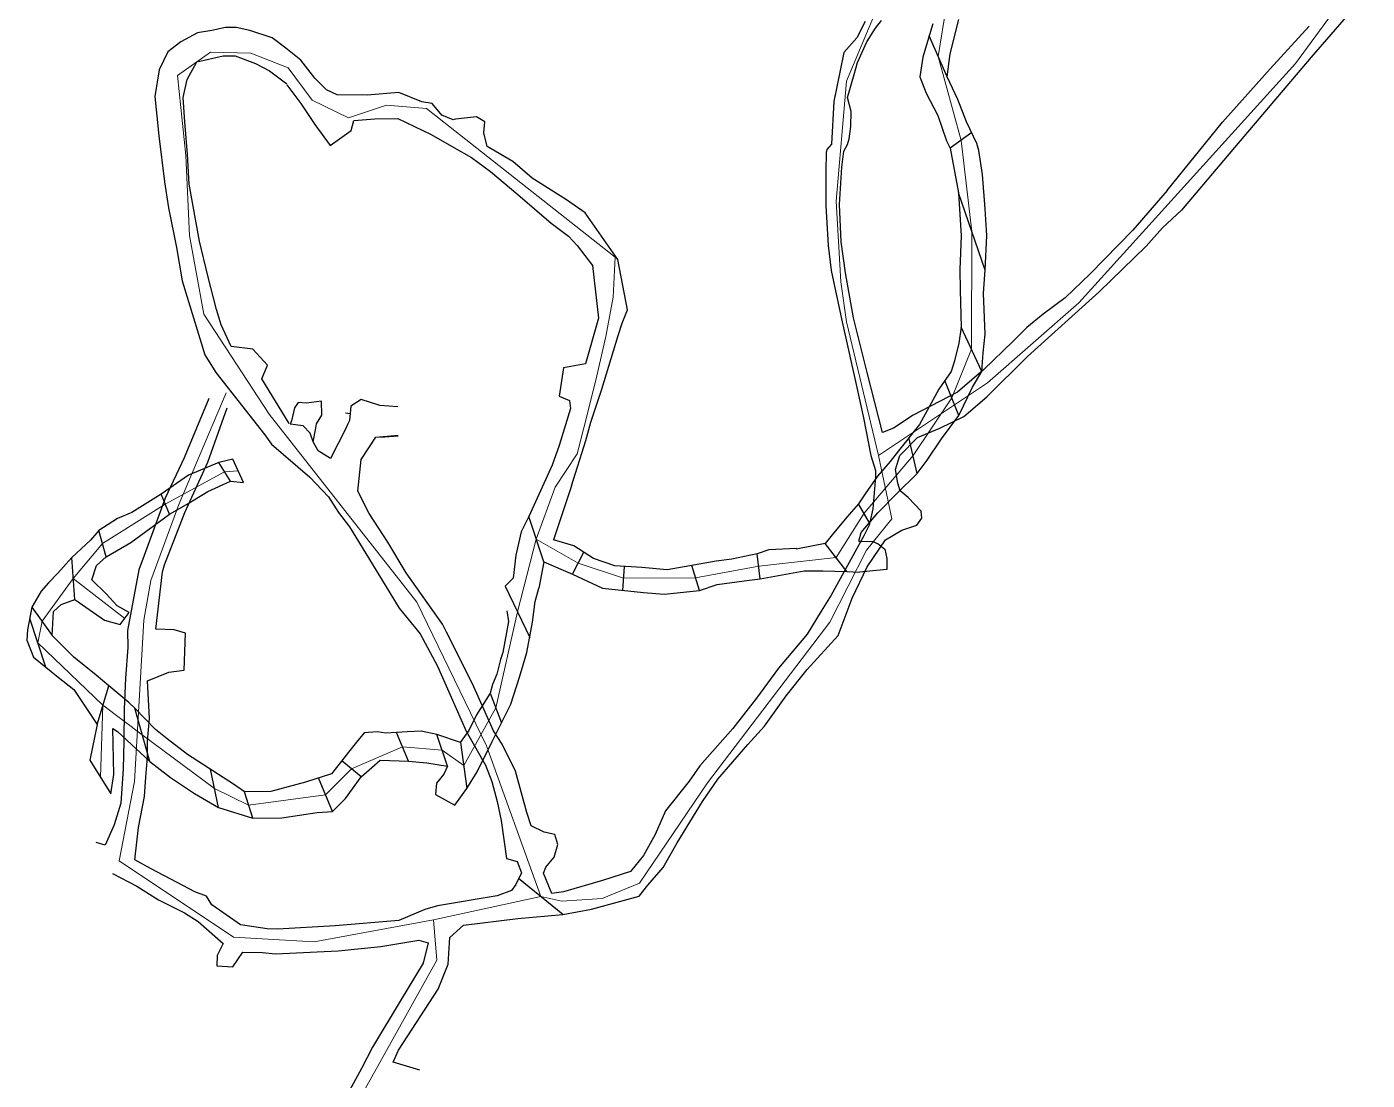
# Model space of a CAD drawing. Header units: metres. Extents: x 750374 to 750713, y 4169003 to 4169575.
# Drawn here: x 750435.7 to 750601.5, y 4169373.3 to 4169503.6 of the extents above; entities that cross this region are included whole.
import ezdxf

# ---------------------------------------------------------------- set-up
doc = ezdxf.new("R2010")
doc.units = ezdxf.units.M
doc.header["$MEASUREMENT"] = 0
for name, color, linetype, lineweight in [('GEOFENCE', 3, 'Continuous', 0), ('kartal ocak', 7, 'Continuous', 25), ('ref', 4, 'Continuous', 30)]:
    doc.layers.add(name, color=color, linetype=linetype, lineweight=lineweight)

msp = doc.modelspace()

# ---------------------------------------------------------------- linework, layer by layer
at = {"layer": 'GEOFENCE'}
for p, q in [((750601.53, 4169511.12, 823.57), (750592.66, 4169499.02, 823.8)), ((750540.97, 4169506.07, 824.76), (750537.1, 4169496.85, 825.05)), ((750592.66, 4169499.02, 823.8), (750565.84, 4169469.4, 825.61)), ((750537.1, 4169496.85, 825.05), (750535.83, 4169481.98, 826.51)), ((750535.83, 4169481.98, 826.51), (750536.42, 4169472, 826.1)), ((750536.42, 4169472, 826.1), (750537.11, 4169467.06, 826.34)), ((750565.84, 4169469.4, 825.61), (750554.56, 4169459.54, 826.23)), ((750537.11, 4169467.06, 826.34), (750541.06, 4169450.53, 826.9)), ((750454.5, 4169444.46, 831.44), (750460.35, 4169458.27, 831.75)), ((750554.56, 4169459.54, 826.23), (750541.06, 4169450.53, 826.9)), ((750541.06, 4169450.53, 826.9), (750542.72, 4169442.72, 827.28)), ((750451.04, 4169435.08, 831.07), (750454.5, 4169444.46, 831.44)), ((750542.72, 4169442.72, 827.28), (750539.6, 4169438.82, 827.63)), ((750539.6, 4169438.82, 827.63), (750535.04, 4169429.92, 827.55)), ((750450.18, 4169430.16, 831.24), (750451.04, 4169435.08, 831.07)), ((750449.02, 4169410.22, 830.18), (750450.18, 4169430.16, 831.24)), ((750535.04, 4169429.92, 827.55), (750519.9, 4169410.04, 828.08)), ((750447.14, 4169400.41, 829.73), (750449.02, 4169410.22, 830.18)), ((750519.9, 4169410.04, 828.08), (750511.49, 4169397.65, 828.94)), ((750461.27, 4169390.96, 829.82), (750447.14, 4169400.41, 829.73)), ((750486, 4169393.11, 829.43), (750471.25, 4169390.38, 829.71)), ((750486, 4169393.11, 829.43), (750486.42, 4169388.13, 829.46)), ((750471.25, 4169390.38, 829.71), (750461.27, 4169390.96, 829.82)), ((750486.42, 4169388.13, 829.46), (750466.93, 4169353.2, 829.85))]:
    msp.add_line(p, q, dxfattribs=at)
at = {"layer": 'GEOFENCE', "linetype": 'Continuous'}
for p, q in [((750548.44, 4169499.89, 787.87), (750549.48, 4169506.23, 787.41)), ((750454.35, 4169497.52, 812.01), (750458.43, 4169500.42, 811.95)), ((750458.43, 4169500.42, 811.95), (750463.42, 4169500.29, 812.22)), ((750463.42, 4169500.29, 812.22), (750468.06, 4169498.49, 811.75)), ((750551.28, 4169489.5, 788.85), (750548.44, 4169499.89, 787.87)), ((750468.06, 4169498.49, 811.75), (750471.02, 4169494.5, 811.2)), ((750455.39, 4169487.66, 813.33), (750454.35, 4169497.52, 812.01)), ((750471.02, 4169494.5, 811.2), (750475.49, 4169492.31, 810.7)), ((750475.49, 4169492.31, 810.7), (750480.22, 4169493.88, 810.38)), ((750480.22, 4169493.88, 810.38), (750485.15, 4169493.47, 809.63)), ((750485.15, 4169493.47, 809.63), (750508.49, 4169475.05, 805.62)), ((750552.63, 4169478.24, 790.45), (750551.28, 4169489.5, 788.85)), ((750455.82, 4169477.75, 814.57), (750455.39, 4169487.66, 813.33)), ((750552.59, 4169463.67, 792.71), (750552.63, 4169478.24, 790.45)), ((750457.6, 4169468.03, 816.14), (750455.82, 4169477.75, 814.57)), ((750508.49, 4169475.05, 805.62), (750508.25, 4169470.1, 804.95)), ((750508.25, 4169470.1, 804.95), (750507.32, 4169465.24, 804.25)), ((750465.68, 4169455.67, 818.75), (750457.6, 4169468.03, 816.14)), ((750507.32, 4169465.24, 804.25), (750506.21, 4169460.4, 803.66)), ((750550.16, 4169457.66, 793.6), (750552.59, 4169463.67, 792.71)), ((750506.21, 4169460.4, 803.66), (750505.01, 4169455.58, 803.08)), ((750545.35, 4169450.53, 795.44), (750550.16, 4169457.66, 793.6)), ((750483.97, 4169432.41, 823.67), (750465.68, 4169455.67, 818.75)), ((750505.01, 4169455.58, 803.08), (750503.81, 4169450.76, 802.49)), ((750503.81, 4169450.76, 802.49), (750501.09, 4169446.61, 801.86)), ((750539.29, 4169443.4, 795.51), (750545.35, 4169450.53, 795.44)), ((750452.83, 4169444.52, 787.09), (750460.17, 4169448.52, 785.79)), ((750460.17, 4169448.52, 785.79), (750461.85, 4169448.65, 786.64)), ((750501.09, 4169446.61, 801.86), (750498.72, 4169440.19, 801.32)), ((750445.07, 4169439.64, 788.64), (750452.83, 4169444.52, 787.09)), ((750535.83, 4169437.92, 796.25), (750539.29, 4169443.4, 795.51)), ((750498.72, 4169440.19, 801.32), (750496.4, 4169431.2, 799.3)), ((750498.72, 4169440.19, 801.32), (750503.91, 4169437.21, 800.83)), ((750441.45, 4169435.34, 789.22), (750445.07, 4169439.64, 788.64)), ((750503.91, 4169437.21, 800.83), (750509.54, 4169435.35, 800.22)), ((750518.45, 4169435.4, 798.69), (750526.25, 4169436.84, 797.82)), ((750526.25, 4169436.84, 797.82), (750535.83, 4169437.92, 796.25)), ((750437.59, 4169430.05, 789.93), (750441.45, 4169435.34, 789.22)), ((750441.45, 4169435.34, 789.22), (750447.82, 4169430.38, 789.11)), ((750509.54, 4169435.35, 800.22), (750518.45, 4169435.4, 798.69)), ((750492.56, 4169414.65, 826.96), (750483.97, 4169432.41, 823.67)), ((750437.06, 4169427.38, 789.82), (750437.59, 4169430.05, 789.93)), ((750496.4, 4169431.2, 799.3), (750493.72, 4169419.32, 797.35)), ((750445.13, 4169419.67, 790.29), (750437.06, 4169427.38, 789.82)), ((750445.13, 4169419.67, 790.29), (750444.81, 4169410.77, 790.56)), ((750449.98, 4169416, 791.4), (750445.13, 4169419.67, 790.29)), ((750493.72, 4169419.32, 797.35), (750489.76, 4169412.2, 796.29)), ((750458.93, 4169409.36, 792.69), (750449.98, 4169416, 791.4)), ((750482.2, 4169414.51, 795.88), (750475.89, 4169411.79, 794.92)), ((750487.09, 4169414.08, 796.42), (750482.2, 4169414.51, 795.88)), ((750489.76, 4169412.2, 796.29), (750487.09, 4169414.08, 796.42)), ((750499.29, 4169395.99, 829.53), (750492.56, 4169414.65, 826.96)), ((750475.89, 4169411.79, 794.92), (750472.65, 4169408.58, 794.41)), ((750463.15, 4169407.31, 793.32), (750458.93, 4169409.36, 792.69)), ((750472.65, 4169408.58, 794.41), (750463.15, 4169407.31, 793.32)), ((750511.49, 4169397.65, 828.94), (750506.87, 4169395.75, 829.23)), ((750499.29, 4169395.99, 829.53), (750486, 4169393.11, 829.43)), ((750501.88, 4169395.44, 829.37), (750499.29, 4169395.99, 829.53)), ((750506.87, 4169395.75, 829.23), (750501.88, 4169395.44, 829.37))]:
    msp.add_line(p, q, dxfattribs=at)
at = {"layer": 'kartal ocak'}
for p, q in [((750549.92, 4169500.2, 787.54), (750551.03, 4169504.46, 787.41)), ((750599.47, 4169505.41, 823.8), (750594.6, 4169499.82, 824.04)), ((750456.83, 4169502.81, 811.66), (750454.78, 4169501.71, 811.58)), ((750458.6, 4169503.08, 811.61), (750456.83, 4169502.81, 811.66)), ((750460.3, 4169503.45, 811.7), (750458.6, 4169503.08, 811.61)), ((750461.59, 4169503.47, 811.91), (750460.3, 4169503.45, 811.7)), ((750463.31, 4169503.08, 811.87), (750461.59, 4169503.47, 811.91)), ((750466.04, 4169502.2, 811.74), (750463.31, 4169503.08, 811.87)), ((750539.44, 4169504.22, 824.76), (750538.38, 4169502.2, 825.14)), ((750539.61, 4169501.68, 825.05), (750540.68, 4169503.38, 825.09)), ((750540.68, 4169503.38, 825.09), (750541.43, 4169504.33, 824.78)), ((750547.79, 4169503.94, 787.41), (750546.9, 4169500.9, 787.51)), ((750589.51, 4169498.36, 824.08), (750594.33, 4169503.64, 823.75)), ((750454.78, 4169501.71, 811.58), (750453.16, 4169500.47, 811.5)), ((750467.76, 4169500.91, 813.21), (750466.04, 4169502.2, 811.74)), ((750538.38, 4169502.2, 825.14), (750536.8, 4169500.38, 825.25)), ((750538.49, 4169499.16, 824.99), (750539.61, 4169501.68, 825.05)), ((750453.16, 4169500.47, 811.5), (750452.08, 4169498.23, 811.27)), ((750456.75, 4169499.22, 811.42), (750460, 4169499.96, 811.55)), ((750460, 4169499.96, 811.55), (750461.49, 4169499.97, 811.64)), ((750461.49, 4169499.97, 811.64), (750464, 4169499.03, 811.86)), ((750469.61, 4169499.41, 811.78), (750467.76, 4169500.91, 813.21)), ((750471.34, 4169497.21, 811.41), (750469.61, 4169499.41, 811.78)), ((750536.8, 4169500.38, 825.25), (750536.32, 4169498.17, 824.99)), ((750546.56, 4169499.81, 787.84), (750546.19, 4169497.37, 789.01)), ((750546.9, 4169500.9, 787.51), (750546.56, 4169499.81, 787.84)), ((750549.55, 4169497.37, 788.27), (750549.92, 4169500.2, 787.54)), ((750594.6, 4169499.82, 824.04), (750585.13, 4169488.61, 824.46)), ((750452.08, 4169498.23, 811.27), (750451.56, 4169494.92, 811.73)), ((750455.53, 4169497.02, 811.42), (750456.75, 4169499.22, 811.42)), ((750464, 4169499.03, 811.86), (750465.75, 4169498.09, 811.9)), ((750465.75, 4169498.09, 811.9), (750467.88, 4169496.5, 812.07)), ((750536.32, 4169498.17, 824.99), (750535.54, 4169494.32, 825.37)), ((750538.08, 4169497.65, 825.09), (750538.49, 4169499.16, 824.99)), ((750583.61, 4169491.78, 824.43), (750589.51, 4169498.36, 824.08)), ((750455.04, 4169494.82, 811.57), (750455.53, 4169497.02, 811.42)), ((750467.87, 4169496.36, 811.69), (750469.61, 4169494.06, 811.24)), ((750472.77, 4169495.76, 810.77), (750471.34, 4169497.21, 811.41)), ((750537.24, 4169494.81, 825.22), (750538.08, 4169497.65, 825.09)), ((750546.19, 4169497.37, 789.01), (750546.95, 4169495.36, 788.35)), ((750550.88, 4169494.57, 788.18), (750549.55, 4169497.37, 788.27)), ((750451.56, 4169494.92, 811.73), (750452.04, 4169490.07, 812.25)), ((750455.26, 4169491.81, 812.16), (750455.04, 4169494.82, 811.57)), ((750474.09, 4169495.16, 810.58), (750472.77, 4169495.76, 810.77)), ((750477.82, 4169495.1, 810.58), (750474.09, 4169495.16, 810.58)), ((750481.75, 4169495.43, 810.58), (750477.82, 4169495.1, 810.58)), ((750484.58, 4169494.29, 809.78), (750481.75, 4169495.43, 810.58)), ((750537.68, 4169493.08, 825.34), (750537.24, 4169494.81, 825.22)), ((750546.95, 4169495.36, 788.35), (750548.42, 4169492.59, 788.64)), ((750551.97, 4169491.8, 788.81), (750550.88, 4169494.57, 788.18)), ((750469.61, 4169494.06, 811.24), (750471.34, 4169491.47, 811)), ((750485.85, 4169494.08, 809.53), (750484.58, 4169494.29, 809.78)), ((750487.07, 4169492.62, 809.33), (750485.85, 4169494.08, 809.53)), ((750535.54, 4169494.32, 825.37), (750535.24, 4169489.04, 825.64)), ((750537.65, 4169491.21, 825.56), (750537.68, 4169493.08, 825.34)), ((750455.59, 4169487.75, 812.85), (750455.26, 4169491.81, 812.16)), ((750471.34, 4169491.47, 811), (750473.22, 4169488.87, 810.56)), ((750475.82, 4169490.73, 810.56), (750476.15, 4169491.98, 810.63)), ((750476.15, 4169491.98, 810.63), (750478.77, 4169492.19, 810.61)), ((750478.77, 4169492.19, 810.61), (750481.6, 4169492.23, 810.58)), ((750481.6, 4169492.23, 810.58), (750485.71, 4169490.25, 809.57)), ((750488.44, 4169492.06, 809.24), (750487.07, 4169492.62, 809.33)), ((750488.73, 4169492.15, 809.05), (750488.44, 4169492.06, 809.24)), ((750491.33, 4169492.41, 808.59), (750488.73, 4169492.15, 809.05)), ((750492.38, 4169491.82, 808.59), (750491.33, 4169492.41, 808.59)), ((750492.25, 4169490.45, 808.67), (750492.38, 4169491.82, 808.59)), ((750537.46, 4169489.7, 825.59), (750537.65, 4169491.21, 825.56)), ((750548.42, 4169492.59, 788.64), (750549.47, 4169489.45, 788.88)), ((750553.23, 4169489.13, 788.91), (750551.97, 4169491.8, 788.81)), ((750576.79, 4169483.31, 824.86), (750583.61, 4169491.78, 824.43)), ((750452.04, 4169490.07, 812.25), (750452.72, 4169484.4, 813.31)), ((750473.22, 4169488.87, 810.56), (750475.82, 4169490.73, 810.56)), ((750485.71, 4169490.25, 809.57), (750488.52, 4169488.62, 808.98)), ((750492.66, 4169488.74, 808.34), (750492.25, 4169490.45, 808.67)), ((750537.24, 4169488.99, 825.83), (750537.46, 4169489.7, 825.59)), ((750488.52, 4169488.62, 808.98), (750490.73, 4169487.39, 808.52)), ((750495.83, 4169486.89, 807.74), (750492.66, 4169488.74, 808.34)), ((750534.58, 4169488.03, 825.81), (750534.54, 4169485.72, 825.75)), ((750534.69, 4169488.38, 825.82), (750534.58, 4169488.03, 825.81)), ((750535.24, 4169489.04, 825.64), (750534.69, 4169488.38, 825.82)), ((750536.55, 4169486.21, 825.84), (750536.77, 4169488.16, 825.61)), ((750536.77, 4169488.16, 825.61), (750537.24, 4169488.99, 825.83)), ((750549.47, 4169489.45, 788.88), (750549.95, 4169488.53, 788.84)), ((750549.95, 4169488.53, 788.84), (750550.98, 4169483.01, 789.57)), ((750553.49, 4169488.24, 789.05), (750553.23, 4169489.13, 788.91)), ((750553.94, 4169485.31, 789.38), (750553.49, 4169488.24, 789.05)), ((750585.13, 4169488.61, 824.46), (750578.57, 4169480.87, 824.82)), ((750455.81, 4169484.1, 813.47), (750455.59, 4169487.75, 812.85)), ((750490.73, 4169487.39, 808.52), (750493.06, 4169485.66, 808.19)), ((750498.23, 4169484.85, 807.47), (750495.83, 4169486.89, 807.74)), ((750536.25, 4169481.56, 825.91), (750536.55, 4169486.21, 825.84)), ((750493.06, 4169485.66, 808.19), (750496.44, 4169482.8, 807.59)), ((750502.48, 4169482.15, 806.71), (750498.23, 4169484.85, 807.47)), ((750534.54, 4169485.72, 825.75), (750534.56, 4169481.4, 825.91)), ((750554.26, 4169481.03, 789.9), (750553.94, 4169485.31, 789.38)), ((750452.72, 4169484.4, 813.31), (750453.24, 4169481.15, 813.91)), ((750457.07, 4169477.03, 814.82), (750455.81, 4169484.1, 813.47)), ((750550.98, 4169483.01, 789.57), (750551.3, 4169477.69, 790.46)), ((750576.79, 4169483.31, 824.86), (750572.54, 4169478.41, 825.09)), ((750496.44, 4169482.8, 807.59), (750500.59, 4169479.29, 806.74)), ((750504.8, 4169480.57, 806.49), (750502.48, 4169482.15, 806.71)), ((750534.56, 4169481.4, 825.91), (750534.86, 4169476.51, 825.89)), ((750536.47, 4169476.98, 825.81), (750536.25, 4169481.56, 825.91)), ((750453.24, 4169481.15, 813.91), (750454.22, 4169476.26, 814.71)), ((750506.21, 4169478.5, 806.08), (750504.8, 4169480.57, 806.49)), ((750554.47, 4169477.73, 790.48), (750554.26, 4169481.03, 789.9)), ((750578.57, 4169480.87, 824.82), (750576.21, 4169478.7, 825.27)), ((750500.59, 4169479.29, 806.74), (750502.74, 4169477.67, 806.38)), ((750508.82, 4169474.79, 805.56), (750506.21, 4169478.5, 806.08)), ((750572.54, 4169478.41, 825.09), (750567.27, 4169473.02, 825.42)), ((750574.18, 4169476.44, 825.11), (750576.21, 4169478.7, 825.27)), ((750454.22, 4169476.26, 814.71), (750454.91, 4169472.15, 815.27)), ((750458.09, 4169472.74, 815.49), (750457.07, 4169477.03, 814.82)), ((750502.74, 4169477.67, 806.38), (750503.79, 4169476.52, 805.97)), ((750503.79, 4169476.52, 805.97), (750505.67, 4169474.03, 805.51)), ((750534.86, 4169476.51, 825.89), (750535.21, 4169473.4, 826.08)), ((750537, 4169473.12, 826.14), (750536.47, 4169476.98, 825.81)), ((750551.3, 4169477.69, 790.46), (750551.13, 4169473.55, 791.34)), ((750554.28, 4169473.47, 791.33), (750554.47, 4169477.73, 790.48)), ((750568.39, 4169470.78, 825.32), (750574.18, 4169476.44, 825.11)), ((750510.03, 4169468.57, 804.94), (750508.82, 4169474.79, 805.56)), ((750505.67, 4169474.03, 805.51), (750506.45, 4169467.52, 804.6)), ((750535.21, 4169473.4, 826.08), (750536.49, 4169467.44, 826.25)), ((750537.97, 4169467.55, 826.19), (750537, 4169473.12, 826.14)), ((750551.13, 4169473.55, 791.34), (750551.17, 4169470.98, 791.67)), ((750554.08, 4169470.61, 791.72), (750554.28, 4169473.47, 791.33)), ((750567.27, 4169473.02, 825.42), (750564.15, 4169470.04, 825.51)), ((750454.91, 4169472.15, 815.27), (750457.74, 4169462.98, 817.19)), ((750459.16, 4169468.61, 816.45), (750458.09, 4169472.74, 815.49)), ((750551.17, 4169470.98, 791.67), (750551.31, 4169466.42, 792.4)), ((750554.26, 4169465.56, 792.54), (750554.08, 4169470.61, 791.72)), ((750559.49, 4169462.8, 825.93), (750568.39, 4169470.78, 825.32)), ((750564.15, 4169470.04, 825.51), (750561.46, 4169468, 825.62)), ((750459.76, 4169466.69, 816.95), (750459.16, 4169468.61, 816.45)), ((750509.35, 4169466.91, 804.63), (750510.03, 4169468.57, 804.94)), ((750561.46, 4169468, 825.62), (750559.42, 4169466.36, 825.71)), ((750460.97, 4169464.02, 817.35), (750459.76, 4169466.69, 816.95)), ((750506.45, 4169467.52, 804.6), (750504.83, 4169461.88, 803.59)), ((750508.86, 4169465.4, 804.34), (750509.35, 4169466.91, 804.63)), ((750536.49, 4169467.44, 826.25), (750538.32, 4169459.31, 826.45)), ((750539.66, 4169460.81, 826.44), (750537.97, 4169467.55, 826.19)), ((750551.31, 4169466.42, 792.4), (750550.99, 4169464.42, 792.69)), ((750559.42, 4169466.36, 825.71), (750557.75, 4169464.69, 825.86)), ((750506.86, 4169458.74, 803.42), (750508.86, 4169465.4, 804.34)), ((750554.04, 4169463.25, 792.71), (750554.26, 4169465.56, 792.54)), ((750557.75, 4169464.69, 825.86), (750554.08, 4169461.15, 826.29)), ((750457.74, 4169462.98, 817.19), (750459.09, 4169460.81, 817.28)), ((750463.68, 4169463.69, 817.22), (750460.97, 4169464.02, 817.35)), ((750465.48, 4169461.72, 817.07), (750463.68, 4169463.69, 817.22)), ((750550.99, 4169464.42, 792.69), (750550.48, 4169462.25, 792.93)), ((750553.86, 4169460.92, 793.02), (750554.04, 4169463.25, 792.71)), ((750464.8, 4169460.03, 817.01), (750465.48, 4169461.72, 817.07)), ((750502.11, 4169461.39, 803.86), (750501.57, 4169457.86, 803.81)), ((750504.83, 4169461.88, 803.59), (750502.11, 4169461.39, 803.86)), ((750550.48, 4169462.25, 792.93), (750550.06, 4169460.92, 793.26)), ((750554.48, 4169457.78, 826.54), (750559.49, 4169462.8, 825.93)), ((750459.09, 4169460.81, 817.28), (750465.14, 4169453.08, 818.38)), ((750468.18, 4169454.5, 818.54), (750464.8, 4169460.03, 817.01)), ((750541.56, 4169453.38, 827.01), (750539.66, 4169460.81, 826.44)), ((750550.06, 4169460.92, 793.26), (750548.53, 4169458.73, 793.67)), ((750554.08, 4169461.15, 826.29), (750550.86, 4169458.39, 826.47)), ((750552.68, 4169458.97, 793.28), (750553.86, 4169460.92, 793.02)), ((750505.49, 4169454.68, 802.89), (750506.86, 4169458.74, 803.42)), ((750538.32, 4169459.31, 826.45), (750539.23, 4169455.18, 826.75)), ((750550.86, 4169458.39, 826.47), (750545.34, 4169455.53, 827.01)), ((750548.53, 4169458.73, 793.67), (750546.15, 4169454.37, 794.73)), ((750551.03, 4169455.49, 793.73), (750552.68, 4169458.97, 793.28)), ((750458.21, 4169457.57, 831.98), (750455.17, 4169450.24, 831.61)), ((750458.09, 4169449.73, 831.63), (750460.48, 4169456.43, 831.95)), ((750468.82, 4169456.45, 821.88), (750468.46, 4169454.84, 819.89)), ((750469.29, 4169457.09, 822.77), (750468.82, 4169456.45, 821.88)), ((750470.3, 4169457.02, 822.66), (750469.29, 4169457.09, 822.77)), ((750472.15, 4169457.26, 822.48), (750470.3, 4169457.02, 822.66)), ((750472.2, 4169455.51, 821.02), (750472.15, 4169457.26, 822.48)), ((750475.81, 4169456.63, 819.87), (750475.62, 4169454.85, 819.63)), ((750477.06, 4169457.47, 819.64), (750475.81, 4169456.63, 819.87)), ((750479.38, 4169456.71, 819.15), (750477.06, 4169457.47, 819.64)), ((750481.59, 4169456.55, 819.64), (750479.38, 4169456.71, 819.15)), ((750502.97, 4169456.36, 803.04), (750501.56, 4169451.78, 802.31)), ((750501.57, 4169457.86, 803.81), (750502.83, 4169457.35, 803.54)), ((750502.83, 4169457.35, 803.54), (750502.97, 4169456.36, 803.04)), ((750551.63, 4169455.37, 826.69), (750554.48, 4169457.78, 826.54)), ((750468.46, 4169454.84, 819.89), (750468.27, 4169454.43, 818.25)), ((750471.54, 4169454.47, 819.91), (750472.2, 4169455.51, 821.02)), ((750475.71, 4169455.7, 819.74), (750475.12, 4169455.78, 820.57)), ((750475.62, 4169454.85, 819.63), (750475.39, 4169454.36, 819.62)), ((750504.85, 4169452.38, 802.39), (750505.49, 4169454.68, 802.89)), ((750539.23, 4169455.18, 826.75), (750540.13, 4169450.55, 827.14)), ((750545.34, 4169455.53, 827.01), (750542.94, 4169453.92, 827.08)), ((750548.65, 4169453.92, 827.02), (750551.63, 4169455.37, 826.69)), ((750548.86, 4169452.59, 794.81), (750551.03, 4169455.49, 793.73)), ((750465.14, 4169453.08, 818.38), (750465.99, 4169451.95, 818.77)), ((750469.89, 4169454.21, 818.75), (750468.27, 4169454.43, 818.25)), ((750470.75, 4169453.31, 818.72), (750469.89, 4169454.21, 818.75)), ((750471.12, 4169452.21, 818.84), (750470.75, 4169453.31, 818.72)), ((750471.12, 4169452.21, 818.84), (750471.43, 4169453.71, 819.45)), ((750471.43, 4169453.71, 819.45), (750471.54, 4169454.47, 819.91)), ((750475.19, 4169453.86, 819.51), (750473.28, 4169450.17, 819.75)), ((750475.39, 4169454.36, 819.62), (750475.19, 4169453.86, 819.51)), ((750478.89, 4169452.8, 819.58), (750481.66, 4169453.05, 819.64)), ((750542.94, 4169453.92, 827.08), (750541.56, 4169453.38, 827.01)), ((750546.15, 4169454.37, 794.73), (750543.53, 4169451.12, 795.84)), ((750545.91, 4169452.75, 827.07), (750548.65, 4169453.92, 827.02)), ((750465.99, 4169451.95, 818.77), (750470.73, 4169447.85, 819.97)), ((750471.75, 4169451.11, 819.27), (750471.12, 4169452.21, 818.84)), ((750477.08, 4169450.04, 819.51), (750478.89, 4169452.8, 819.58)), ((750481.64, 4169452.92, 815.34), (750479.46, 4169452.77, 815.34)), ((750501.56, 4169451.78, 802.31), (750500.7, 4169449.34, 801.88)), ((750503.11, 4169446.77, 802.01), (750504.85, 4169452.38, 802.39)), ((750543.7, 4169450.55, 827.15), (750545.91, 4169452.75, 827.07)), ((750547.1, 4169449.96, 795.49), (750548.86, 4169452.59, 794.81)), ((750455.17, 4169450.24, 831.61), (750452.84, 4169445.27, 831.47)), ((750455.26, 4169443.51, 831.41), (750458.09, 4169449.73, 831.63)), ((750461.19, 4169450.1, 786.6), (750459.46, 4169449.66, 785.79)), ((750462.51, 4169447.19, 786.67), (750461.19, 4169450.1, 786.6)), ((750473.28, 4169450.17, 819.75), (750471.75, 4169451.11, 819.27)), ((750476.64, 4169446.13, 820.54), (750477.08, 4169450.04, 819.51)), ((750540.13, 4169450.55, 827.14), (750540.68, 4169448.67, 827.11)), ((750542.53, 4169449.79, 795.23), (750540.96, 4169447.98, 795.31)), ((750543.53, 4169451.12, 795.84), (750542.53, 4169449.79, 795.23)), ((750543.17, 4169448.8, 827.14), (750543.7, 4169450.55, 827.15)), ((750545.86, 4169448.32, 795.59), (750547.1, 4169449.96, 795.49)), ((750455.72, 4169448.09, 786.57), (750452.32, 4169445.76, 787.05)), ((750459.46, 4169449.66, 785.79), (750455.72, 4169448.09, 786.57)), ((750500.7, 4169449.34, 801.88), (750497.8, 4169442.99, 801.74)), ((750540.68, 4169448.67, 827.11), (750540.68, 4169447.9, 827.16)), ((750543.48, 4169447.11, 827.16), (750543.17, 4169448.8, 827.14)), ((750543.32, 4169445.84, 795.32), (750545.86, 4169448.32, 795.59)), ((750458.11, 4169446.1, 786.42), (750460.89, 4169447.38, 785.79)), ((750460.89, 4169447.38, 785.79), (750462.51, 4169447.19, 786.67)), ((750470.73, 4169447.85, 819.97), (750473.01, 4169445.43, 820.6)), ((750503.11, 4169446.77, 802.01), (750500.86, 4169440.11, 801.19)), ((750540.96, 4169447.98, 795.31), (750539.44, 4169445.78, 795.47)), ((750540.68, 4169447.9, 827.16), (750540.35, 4169443.94, 827.31)), ((750543.77, 4169446.16, 827.33), (750543.48, 4169447.11, 827.16)), ((750452.32, 4169445.76, 787.05), (750448.69, 4169443.51, 787.91)), ((750452.84, 4169445.27, 831.47), (750450.22, 4169438.16, 831.22)), ((750455.48, 4169444.48, 787.01), (750458.11, 4169446.1, 786.42)), ((750473.01, 4169445.43, 820.6), (750474.27, 4169443.47, 821.04)), ((750478.04, 4169443.37, 821.56), (750476.64, 4169446.13, 820.54)), ((750539.44, 4169445.78, 795.47), (750538.61, 4169444.56, 795.54)), ((750540.99, 4169443.46, 795.39), (750543.32, 4169445.84, 795.32)), ((750544.73, 4169445.33, 827.28), (750543.77, 4169446.16, 827.33)), ((750546.33, 4169443.66, 827.42), (750544.73, 4169445.33, 827.28)), ((750448.69, 4169443.51, 787.91), (750446.91, 4169442.75, 788.18)), ((750448.58, 4169439.76, 788.18), (750453.34, 4169443.27, 787.12)), ((750452.76, 4169437.03, 831.27), (750455.26, 4169443.51, 831.41)), ((750453.34, 4169443.27, 787.12), (750455.48, 4169444.48, 787.01)), ((750474.27, 4169443.47, 821.04), (750475.61, 4169441.71, 821.52)), ((750480.39, 4169439.82, 822.3), (750478.04, 4169443.37, 821.56)), ((750538.61, 4169444.56, 795.54), (750537.15, 4169442.9, 795.67)), ((750538.94, 4169441, 795.59), (750540.99, 4169443.46, 795.39)), ((750540.35, 4169443.94, 827.31), (750539.9, 4169441.92, 827.32)), ((750546.44, 4169442.8, 827.53), (750546.33, 4169443.66, 827.42)), ((750446.91, 4169442.75, 788.18), (750444.6, 4169441.27, 788.18)), ((750475.61, 4169441.71, 821.52), (750478.44, 4169437.13, 822.47)), ((750497.8, 4169442.99, 801.74), (750496.85, 4169441.11, 800.99)), ((750537.15, 4169442.9, 795.67), (750535.32, 4169440.74, 796.43)), ((750539.9, 4169441.92, 827.32), (750539.26, 4169440.61, 827.39)), ((750543.95, 4169441.31, 827.34), (750545.83, 4169441.92, 827.53)), ((750545.83, 4169441.92, 827.53), (750546.44, 4169442.8, 827.53)), ((750443.59, 4169440.05, 789.1), (750441.27, 4169437.94, 789.25)), ((750444.6, 4169441.27, 788.18), (750443.59, 4169440.05, 789.1)), ((750445.54, 4169438.01, 789.1), (750448.58, 4169439.76, 788.18)), ((750482.63, 4169436.02, 823.38), (750480.39, 4169439.82, 822.3)), ((750496.85, 4169441.11, 800.99), (750496.19, 4169438.22, 800.63)), ((750503.37, 4169439.35, 800.89), (750500.86, 4169440.11, 801.19)), ((750535.32, 4169440.74, 796.43), (750534.49, 4169439.64, 796.2)), ((750539.26, 4169440.61, 827.39), (750535.2, 4169433.26, 827.53)), ((750538.63, 4169439.95, 795.93), (750538.94, 4169441, 795.59)), ((750538.63, 4169439.95, 795.93), (750540.39, 4169439.92, 796.2)), ((750539.65, 4169436.77, 827.65), (750541.92, 4169440.11, 827.43)), ((750540.39, 4169439.92, 796.2), (750541.03, 4169439.63, 796.4)), ((750541.92, 4169440.11, 827.43), (750543.95, 4169441.31, 827.34)), ((750450.22, 4169438.16, 831.22), (750449.56, 4169436.42, 830.9)), ((750496.19, 4169438.22, 800.63), (750495.88, 4169435.38, 800.08)), ((750505.83, 4169437.8, 800.61), (750503.37, 4169439.35, 800.89)), ((750526.06, 4169438.39, 797.83), (750522.94, 4169437.7, 798.09)), ((750527.51, 4169438.89, 797.83), (750526.06, 4169438.39, 798.02)), ((750530.92, 4169439.02, 796.99), (750527.51, 4169438.89, 797.83)), ((750534.49, 4169439.64, 796.2), (750530.88, 4169438.97, 796.88)), ((750541.03, 4169439.63, 796.4), (750541.85, 4169438.96, 796.5)), ((750541.85, 4169438.96, 796.5), (750542.1, 4169437.82, 796.63)), ((750441.27, 4169437.94, 789.25), (750439.55, 4169435.99, 789.29)), ((750443.75, 4169435.16, 788.92), (750444.32, 4169436.95, 789.23)), ((750444.32, 4169436.95, 789.23), (750445.54, 4169438.01, 789.1)), ((750449.56, 4169436.42, 830.9), (750448.16, 4169428.89, 831.24)), ((750452.51, 4169436.16, 830.94), (750452.76, 4169437.03, 831.27)), ((750478.44, 4169437.13, 822.47), (750481.76, 4169431.65, 824.02)), ((750499.65, 4169437.39, 800.9), (750499.06, 4169434.12, 800.2)), ((750499.65, 4169437.39, 800.9), (750503.21, 4169435.85, 800.91)), ((750508.44, 4169436.9, 800.47), (750505.83, 4169437.8, 800.61)), ((750511.81, 4169436.7, 799.82), (750508.44, 4169436.9, 800.47)), ((750514.94, 4169436.38, 799.38), (750511.81, 4169436.7, 799.82)), ((750521, 4169437.49, 798.28), (750514.94, 4169436.38, 799.38)), ((750522.94, 4169437.7, 798.09), (750521, 4169437.49, 798.28)), ((750537.81, 4169432.9, 827.71), (750539.65, 4169436.77, 827.65)), ((750542.09, 4169436.43, 796.6), (750539.99, 4169436.25, 796.79)), ((750542.1, 4169437.82, 796.63), (750542.09, 4169436.43, 796.6)), ((750438.4, 4169434.78, 789.29), (750437.49, 4169433.75, 789.3)), ((750439.55, 4169435.99, 789.29), (750438.4, 4169434.78, 789.29)), ((750445.51, 4169433.44, 788.94), (750443.75, 4169435.16, 788.92)), ((750451.65, 4169429.05, 831.09), (750452.51, 4169436.16, 830.94)), ((750487.14, 4169429.67, 824.89), (750482.63, 4169436.02, 823.38)), ((750495.88, 4169435.38, 800.08), (750494.87, 4169434.36, 799.73)), ((750503.21, 4169435.85, 800.91), (750506.92, 4169434.12, 800.55)), ((750521.12, 4169434.6, 798.47), (750524.46, 4169435.02, 798.03)), ((750524.46, 4169435.02, 798.03), (750526.45, 4169435.3, 797.83)), ((750526.45, 4169435.3, 797.82), (750531.88, 4169436.29, 796.73)), ((750531.88, 4169436.29, 796.73), (750534.19, 4169436.27, 796.53)), ((750534.19, 4169436.27, 796.53), (750537.16, 4169436.2, 796.31)), ((750537.16, 4169436.2, 796.31), (750538.73, 4169436.13, 796.74)), ((750539.99, 4169436.25, 796.79), (750538.73, 4169436.13, 796.74)), ((750437.49, 4169433.75, 789.3), (750436.34, 4169431.8, 789.34)), ((750446.89, 4169431.95, 788.82), (750445.51, 4169433.44, 788.94)), ((750498.59, 4169432.47, 799.88), (750499.06, 4169434.12, 800.2)), ((750506.92, 4169434.12, 800.55), (750511.98, 4169433.6, 799.84)), ((750511.98, 4169433.6, 799.84), (750514.56, 4169433.41, 799.57)), ((750514.56, 4169433.41, 799.57), (750518.93, 4169433.86, 798.55)), ((750518.93, 4169433.86, 798.55), (750521.12, 4169434.6, 798.47)), ((750535.2, 4169433.26, 827.53), (750533.98, 4169431.28, 827.75)), ((750436.34, 4169431.8, 789.34), (750435.79, 4169429, 789.2)), ((750439.01, 4169431.24, 789.36), (750439.95, 4169432.1, 789.26)), ((750439.95, 4169432.1, 789.26), (750441.64, 4169432.74, 789.18)), ((750441.64, 4169432.74, 789.18), (750445.3, 4169430.19, 788.91)), ((750448.38, 4169431.12, 789.11), (750446.89, 4169431.95, 788.82)), ((750481.76, 4169431.65, 824.02), (750484.35, 4169428.5, 824.85)), ((750498.28, 4169429.91, 799.2), (750498.59, 4169432.47, 799.88)), ((750536.07, 4169428.29, 827.79), (750537.81, 4169432.9, 827.71)), ((750438.84, 4169428.29, 790.53), (750439.01, 4169431.24, 789.36)), ((750445.3, 4169430.19, 788.91), (750447.26, 4169429.63, 789.11)), ((750447.26, 4169429.63, 789.11), (750448.38, 4169431.12, 789.11)), ((750495.28, 4169430, 799.54), (750494.61, 4169426.16, 798.53)), ((750495.11, 4169431.34, 799.39), (750495.28, 4169430, 799.54)), ((750497.56, 4169426.17, 798.53), (750498.28, 4169429.91, 799.2)), ((750533.98, 4169431.28, 827.75), (750532.25, 4169428.46, 827.83)), ((750435.79, 4169429, 789.2), (750435.71, 4169427.71, 789.2)), ((750441.51, 4169425.6, 790.34), (750438.84, 4169428.29, 790.53)), ((750448.16, 4169428.89, 831.24), (750448.2, 4169426.79, 830.83)), ((750453.93, 4169428.98, 830.88), (750451.65, 4169429.05, 831.09)), ((750455.34, 4169428.58, 831.06), (750453.93, 4169428.98, 830.88)), ((750455.17, 4169424, 830.89), (750455.34, 4169428.58, 831.06)), ((750484.35, 4169428.5, 824.85), (750486.53, 4169424.48, 825.78)), ((750487.64, 4169428.7, 825.11), (750487.14, 4169429.67, 824.89)), ((750490.86, 4169422.29, 826.31), (750487.64, 4169428.7, 825.11)), ((750532.25, 4169428.46, 827.83), (750528.68, 4169424.24, 827.84)), ((750532.24, 4169424.06, 827.84), (750536.07, 4169428.29, 827.79)), ((750435.71, 4169427.71, 789.2), (750436.53, 4169425.6, 790.54)), ((750448.2, 4169426.79, 830.83), (750447.9, 4169423.01, 830.83)), ((750436.53, 4169425.6, 790.54), (750439.59, 4169423.13, 790.22)), ((750444.27, 4169423.36, 790.28), (750441.51, 4169425.6, 790.34)), ((750494.32, 4169425.32, 798.26), (750493.84, 4169423.5, 798.11)), ((750494.61, 4169426.16, 798.53), (750494.32, 4169425.32, 798.26)), ((750496.65, 4169423.12, 798.11), (750497.56, 4169426.17, 798.53)), ((750445.86, 4169422.06, 790.11), (750444.27, 4169423.36, 790.28)), ((750450.64, 4169422.66, 830.88), (750453.27, 4169423.74, 830.83)), ((750453.27, 4169423.74, 830.83), (750455.17, 4169424, 830.89)), ((750486.53, 4169424.48, 825.78), (750488.2, 4169420.64, 826.43)), ((750493.84, 4169423.5, 798.11), (750493.31, 4169422.22, 797.98)), ((750528.68, 4169424.24, 827.84), (750525.96, 4169420.55, 827.92)), ((750529.65, 4169420.82, 827.91), (750532.24, 4169424.06, 827.84)), ((750439.59, 4169423.13, 790.22), (750441.52, 4169421.61, 790.12)), ((750441.52, 4169421.61, 790.12), (750444.4, 4169417.29, 790.46)), ((750448.33, 4169420.01, 791.1), (750445.86, 4169422.06, 790.11)), ((750447.9, 4169423.01, 830.83), (750447.77, 4169419.17, 830.55)), ((750450.88, 4169418.03, 830.65), (750450.64, 4169422.66, 830.88)), ((750493.46, 4169416.51, 827.38), (750490.86, 4169422.29, 826.31)), ((750493.31, 4169422.22, 797.98), (750493.01, 4169421.16, 797.47)), ((750495.58, 4169419.79, 797.56), (750496.65, 4169423.12, 798.11)), ((750449.06, 4169419.31, 791.32), (750448.33, 4169420.01, 791.1)), ((750488.2, 4169420.64, 826.43), (750490.08, 4169416.45, 827.14)), ((750493.01, 4169421.16, 797.47), (750491.35, 4169418.47, 796.97)), ((750525.96, 4169420.55, 827.92), (750523.06, 4169416.79, 828.11)), ((750526.97, 4169417.08, 828.07), (750529.65, 4169420.82, 827.91)), ((750447.77, 4169419.17, 830.55), (750447.69, 4169415.16, 830.48)), ((750451.61, 4169416.65, 791.34), (750449.06, 4169419.31, 791.32)), ((750491.35, 4169418.47, 796.97), (750490.38, 4169416.52, 796.76)), ((750493.28, 4169415.18, 796.9), (750495.58, 4169419.79, 797.56)), ((750444.4, 4169417.29, 790.46), (750443.51, 4169412.87, 790.38)), ((750446.36, 4169416.78, 790.79), (750446.94, 4169416.41, 791.08)), ((750446.46, 4169411.09, 790.46), (750446.36, 4169416.78, 790.79)), ((750450.62, 4169415.21, 830.46), (750450.88, 4169418.03, 830.65)), ((750453.08, 4169415.5, 791.75), (750451.61, 4169416.65, 791.34)), ((750490.38, 4169416.52, 796.76), (750489.32, 4169415.05, 796.5)), ((750494.5, 4169414.83, 827.92), (750493.46, 4169416.51, 827.38)), ((750523.06, 4169416.79, 828.11), (750518.97, 4169412.17, 828.39)), ((750524.9, 4169414.82, 828.18), (750526.97, 4169417.08, 828.07)), ((750446.94, 4169416.41, 791.08), (750450.91, 4169412.68, 791.48)), ((750447.69, 4169415.16, 830.48), (750447.64, 4169411.81, 830.22)), ((750450.62, 4169413.24, 830.42), (750450.62, 4169415.21, 830.46)), ((750455.58, 4169413.55, 792.25), (750453.08, 4169415.5, 791.75)), ((750476.49, 4169415.07, 794.6), (750475.49, 4169413.84, 794.77)), ((750477.45, 4169416.23, 794.85), (750476.49, 4169415.07, 794.6)), ((750479.03, 4169416.35, 794.87), (750477.45, 4169416.23, 794.85)), ((750480.13, 4169416.19, 794.97), (750479.03, 4169416.35, 794.87)), ((750482.78, 4169416.37, 795.45), (750480.13, 4169416.19, 794.97)), ((750484.49, 4169416.45, 795.72), (750482.78, 4169416.37, 795.45)), ((750486.43, 4169416.04, 796.55), (750484.49, 4169416.45, 795.72)), ((750489.36, 4169415.04, 796.49), (750486.43, 4169416.04, 796.55)), ((750490.08, 4169416.45, 827.14), (750492.44, 4169412.26, 828.17)), ((750491.44, 4169411.43, 796.8), (750493.28, 4169415.18, 796.9)), ((750450.42, 4169410.75, 830.22), (750450.62, 4169413.24, 830.42)), ((750461.27, 4169409.91, 793.04), (750455.58, 4169413.55, 792.25)), ((750475.49, 4169413.84, 794.77), (750474.65, 4169412.75, 795.11)), ((750496.17, 4169411.52, 828.52), (750494.5, 4169414.83, 827.92)), ((750521.21, 4169410.52, 828.4), (750524.9, 4169414.82, 828.18)), ((750447.64, 4169411.81, 830.22), (750447.32, 4169407.56, 830.14)), ((750450.91, 4169412.68, 791.48), (750453.47, 4169410.71, 792.25)), ((750474.65, 4169412.75, 795.11), (750473.4, 4169411.19, 794.61)), ((750477.09, 4169410.79, 794.75), (750478.4, 4169411.96, 794.67)), ((750478.4, 4169411.96, 794.67), (750479.42, 4169412.87, 794.73)), ((750479.42, 4169412.87, 794.73), (750482.93, 4169412.75, 796.55)), ((750482.93, 4169412.75, 796.55), (750485.19, 4169412.52, 796.55)), ((750485.19, 4169412.52, 796.55), (750487.75, 4169412.13, 796.29)), ((750487.75, 4169412.13, 796.29), (750487.29, 4169411.12, 796.07)), ((750492.44, 4169412.26, 828.17), (750493.23, 4169410.23, 828.46)), ((750496.99, 4169408.5, 828.84), (750496.17, 4169411.52, 828.52)), ((750518.97, 4169412.17, 828.39), (750517.63, 4169410.26, 828.41)), ((750446.1, 4169408.68, 790.73), (750446.46, 4169411.09, 790.46)), ((750450.27, 4169408.38, 830.27), (750450.42, 4169410.75, 830.22)), ((750453.47, 4169410.71, 792.25), (750456.45, 4169408.74, 792.68)), ((750462.62, 4169408.95, 793.32), (750461.27, 4169409.91, 793.04)), ((750470.17, 4169410.13, 794.31), (750465.9, 4169408.99, 793.78)), ((750473.4, 4169411.19, 794.61), (750470.17, 4169410.13, 794.31)), ((750475.14, 4169408.13, 794.31), (750477.09, 4169410.79, 794.75)), ((750486.38, 4169410.01, 795.6), (750486.28, 4169408.61, 795.6)), ((750487.29, 4169411.12, 796.07), (750486.38, 4169410.01, 795.6)), ((750490.16, 4169409.36, 796.09), (750491.44, 4169411.43, 796.8)), ((750493.23, 4169410.23, 828.46), (750493.89, 4169407.76, 828.77)), ((750517.63, 4169410.26, 828.41), (750514.73, 4169406.6, 828.81)), ((750519.29, 4169407.74, 828.88), (750521.21, 4169410.52, 828.4)), ((750449.53, 4169404.53, 830.08), (750450.27, 4169408.38, 830.27)), ((750456.45, 4169408.74, 792.68), (750459.43, 4169406.99, 792.74)), ((750465.9, 4169408.99, 793.78), (750462.62, 4169408.95, 793.32)), ((750486.28, 4169408.61, 795.6), (750488.66, 4169407.29, 795.6)), ((750488.66, 4169407.29, 795.6), (750490.16, 4169409.36, 796.09)), ((750497.55, 4169406.39, 829.24), (750496.99, 4169408.5, 828.84)), ((750447.32, 4169407.56, 830.14), (750446.53, 4169404.85, 829.85)), ((750459.43, 4169406.99, 792.74), (750463.68, 4169405.68, 793.32)), ((750473.52, 4169406.5, 794.36), (750475.14, 4169408.13, 794.31)), ((750493.89, 4169407.76, 828.77), (750494.4, 4169405.41, 829.14)), ((750514.73, 4169406.6, 828.81), (750513.43, 4169403.65, 828.9)), ((750516.18, 4169402.64, 828.9), (750519.29, 4169407.74, 828.88)), ((750463.68, 4169405.68, 793.32), (750467.26, 4169405.72, 793.78)), ((750467.26, 4169405.72, 793.78), (750471.62, 4169406.39, 794.2)), ((750471.62, 4169406.39, 794.2), (750473.52, 4169406.5, 794.36)), ((750494.4, 4169405.41, 829.14), (750495.04, 4169400.7, 829.85)), ((750498.1, 4169404.73, 829.61), (750497.55, 4169406.39, 829.24)), ((750446.53, 4169404.85, 829.85), (750445.42, 4169402.35, 829.97)), ((750449.05, 4169400.54, 829.76), (750449.53, 4169404.53, 830.08)), ((750499.7, 4169403.94, 829.68), (750498.1, 4169404.73, 829.61)), ((750501.05, 4169403.67, 829.92), (750499.7, 4169403.94, 829.68)), ((750501.39, 4169402.42, 829.95), (750501.05, 4169403.67, 829.92)), ((750513.43, 4169403.65, 828.9), (750512, 4169401.08, 828.95)), ((750445.42, 4169402.35, 829.97), (750444.29, 4169402.66, 830.21)), ((750500.95, 4169400.86, 829.97), (750501.39, 4169402.42, 829.95)), ((750514.42, 4169399.57, 828.97), (750516.18, 4169402.64, 828.9)), ((750451, 4169399.48, 829.84), (750449.05, 4169400.54, 829.76)), ((750495.04, 4169400.7, 829.85), (750496.36, 4169400.35, 829.86)), ((750496.36, 4169400.35, 829.86), (750496.92, 4169398.94, 829.65)), ((750499.93, 4169399.63, 829.6), (750500.95, 4169400.86, 829.97)), ((750512, 4169401.08, 828.95), (750510.41, 4169399.11, 828.94)), ((750446.3, 4169398.84, 829.68), (750449.31, 4169397.27, 829.71)), ((750454.29, 4169397.75, 829.63), (750451, 4169399.48, 829.84)), ((750496.92, 4169398.94, 829.65), (750496.19, 4169397.5, 829.44)), ((750499.61, 4169398.9, 829.59), (750499.93, 4169399.63, 829.6)), ((750500.64, 4169396.36, 829.33), (750499.61, 4169398.9, 829.59)), ((750510.41, 4169399.11, 828.94), (750506.92, 4169398, 829.21)), ((750512.55, 4169397.4, 829.02), (750514.42, 4169399.57, 828.97)), ((750449.31, 4169397.27, 829.71), (750452.01, 4169395.59, 829.34)), ((750456.48, 4169396.59, 829.31), (750454.29, 4169397.75, 829.63)), ((750495.66, 4169396.75, 829.54), (750493.89, 4169396.09, 829.5)), ((750496.19, 4169397.5, 829.44), (750495.66, 4169396.75, 829.54)), ((750506.92, 4169398, 829.21), (750502.12, 4169396.59, 829.4)), ((750511.46, 4169396.06, 829.17), (750512.55, 4169397.4, 829.02)), ((750452.01, 4169395.59, 829.34), (750455.21, 4169393.99, 829.31)), ((750457.94, 4169396.06, 829.82), (750456.48, 4169396.59, 829.31)), ((750458.6, 4169394.98, 829.64), (750457.94, 4169396.06, 829.82)), ((750462.14, 4169392.5, 829.61), (750458.6, 4169394.98, 829.64)), ((750493.89, 4169396.09, 829.5), (750486.5, 4169394.84, 829.78)), ((750502.12, 4169396.59, 829.4), (750500.64, 4169396.36, 829.33)), ((750505.55, 4169394.43, 829.4), (750511.46, 4169396.06, 829.17)), ((750455.21, 4169393.99, 829.31), (750456.91, 4169392.89, 829.45)), ((750484.96, 4169394.4, 829.86), (750481.74, 4169393.05, 829.48)), ((750486.5, 4169394.84, 829.78), (750484.96, 4169394.4, 829.86)), ((750489.74, 4169392.47, 829.75), (750496.44, 4169393.3, 829.58)), ((750496.44, 4169393.3, 829.58), (750502.03, 4169393.76, 829.52)), ((750502.03, 4169393.76, 829.52), (750505.55, 4169394.43, 829.4)), ((750456.91, 4169392.89, 829.45), (750459.98, 4169390.17, 829.89)), ((750465.43, 4169392, 829.62), (750462.14, 4169392.5, 829.61)), ((750466.71, 4169391.97, 829.6), (750465.43, 4169392, 829.62)), ((750473.87, 4169392.36, 829.57), (750466.71, 4169391.97, 829.6)), ((750481.74, 4169393.05, 829.48), (750473.87, 4169392.36, 829.57)), ((750488.03, 4169390.93, 829.76), (750489.74, 4169392.47, 829.75)), ((750459.98, 4169390.17, 829.89), (750459.25, 4169388.69, 829.86)), ((750479.51, 4169389.83, 829.4), (750484.2, 4169390.6, 829.45)), ((750484.2, 4169390.6, 829.45), (750485.35, 4169390.29, 829.77)), ((750485.35, 4169390.29, 829.77), (750484.76, 4169387.77, 829.72)), ((750487.82, 4169387.64, 829.7), (750488.03, 4169390.93, 829.76)), ((750459.25, 4169388.69, 829.86), (750459.2, 4169387.42, 829.91)), ((750461.21, 4169387.3, 829.93), (750462.45, 4169389.13, 829.96)), ((750462.45, 4169389.13, 829.96), (750464.87, 4169389.07, 829.57)), ((750464.87, 4169389.07, 829.57), (750466.48, 4169388.92, 829.6)), ((750466.48, 4169388.92, 829.6), (750474.24, 4169389.3, 829.7)), ((750474.24, 4169389.3, 829.7), (750479.51, 4169389.83, 829.4)), ((750459.2, 4169387.42, 829.91), (750461.21, 4169387.3, 829.93)), ((750484.76, 4169387.77, 829.72), (750482.01, 4169383.26, 829.78)), ((750486.58, 4169384.54, 829.82), (750487.82, 4169387.64, 829.7)), ((750481.69, 4169377, 829.94), (750486.58, 4169384.54, 829.82)), ((750482.01, 4169383.26, 829.78), (750478.47, 4169377.37, 829.85)), ((750478.47, 4169377.37, 829.85), (750477.12, 4169374.75, 829.95)), ((750481.01, 4169375.53, 829.81), (750481.69, 4169377, 829.94)), ((750484.33, 4169374.53, 830.12), (750481.01, 4169375.53, 829.81)), ((750477.12, 4169374.75, 829.95), (750474.87, 4169370.65, 829.9))]:
    msp.add_line(p, q, dxfattribs=at)
msp.add_point((750484.76, 4169387.77, 829.72), dxfattribs=at)
at = {"layer": 'ref', "linetype": 'Continuous'}
for p, q in [((750549.55, 4169497.37, 788.27), (750547.34, 4169502.42, 787.46)), ((750552.6, 4169490.47, 788.86), (750549.95, 4169488.53, 788.84)), ((750554.28, 4169473.47, 791.33), (750550.98, 4169483.01, 789.57)), ((750553.86, 4169460.92, 793.02), (750551.31, 4169466.42, 792.4)), ((750551.03, 4169455.49, 793.73), (750549.29, 4169459.82, 793.46)), ((750545.86, 4169448.32, 795.59), (750544.84, 4169452.75, 795.28)), ((750460.89, 4169447.38, 785.79), (750459.46, 4169449.66, 785.79)), ((750453.34, 4169443.27, 787.12), (750452.32, 4169445.76, 787.05)), ((750539.97, 4169442.23, 795.49), (750538.61, 4169444.56, 795.54)), ((750499.65, 4169437.39, 800.9), (750497.8, 4169442.99, 801.74)), ((750445.54, 4169438.01, 789.1), (750444.6, 4169441.27, 788.18)), ((750503.21, 4169435.85, 800.91), (750504.6, 4169438.57, 800.75)), ((750526.45, 4169435.3, 797.82), (750526.06, 4169438.39, 797.83)), ((750537.16, 4169436.2, 796.31), (750534.49, 4169439.64, 796.2)), ((750441.64, 4169432.74, 789.18), (750441.27, 4169437.94, 789.25)), ((750509.45, 4169433.86, 800.2), (750509.63, 4169436.83, 800.24)), ((750518.93, 4169433.86, 798.55), (750517.97, 4169436.94, 798.83)), ((750494.87, 4169434.36, 799.73), (750497.92, 4169428.04, 798.86)), ((750436.34, 4169431.8, 789.34), (750438.84, 4169428.29, 790.53)), ((750438.06, 4169424.36, 790.38), (750436.06, 4169430.4, 789.27)), ((750444.4, 4169417.29, 790.46), (750445.86, 4169422.06, 790.11)), ((750493.01, 4169421.16, 797.47), (750494.43, 4169417.48, 797.23)), ((750450.91, 4169412.68, 791.48), (750449.06, 4169419.31, 791.32)), ((750482.93, 4169412.75, 796.55), (750481.46, 4169416.28, 795.21)), ((750487.75, 4169412.13, 796.29), (750486.43, 4169416.04, 796.55)), ((750489.36, 4169415.04, 796.49), (750490.16, 4169409.36, 796.09)), ((750443.51, 4169412.87, 790.38), (750446.1, 4169408.68, 790.73)), ((750459.43, 4169406.99, 792.74), (750458.42, 4169411.73, 792.65)), ((750477.09, 4169410.79, 794.75), (750474.68, 4169412.79, 795.1)), ((750473.52, 4169406.5, 794.36), (750471.78, 4169410.66, 794.46)), ((750463.68, 4169405.68, 793.32), (750462.62, 4169408.95, 793.32)), ((750502.03, 4169393.76, 829.52), (750496.55, 4169398.22, 829.54))]:
    msp.add_line(p, q, dxfattribs=at)

doc.saveas('drawing.dxf')
